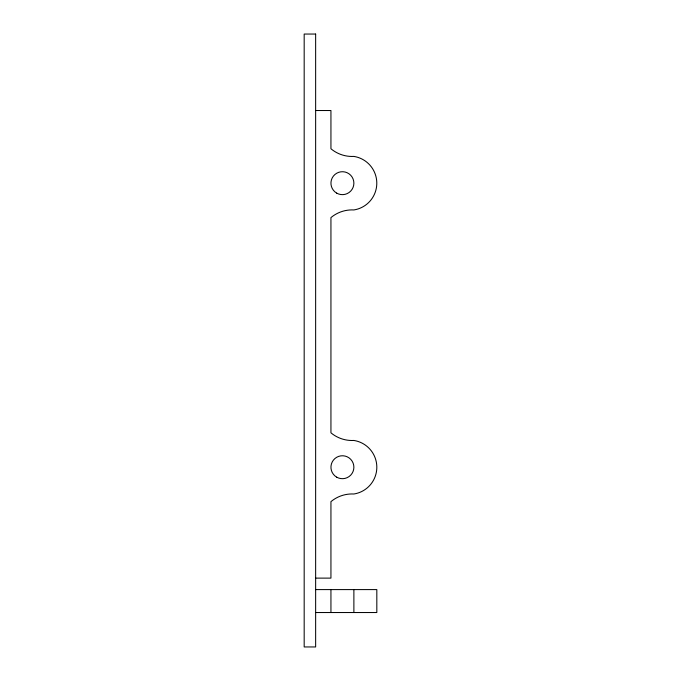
<?xml version="1.0" encoding="UTF-8"?>
<svg xmlns="http://www.w3.org/2000/svg" width="681" height="681" viewBox="0 0 681 681"><rect width="100%" height="100%" fill="white"/><g stroke="black" fill="none" stroke-linecap="round" stroke-linejoin="round"><path stroke-width="1.02" d="M315.644 110.526L330.94 110.526L330.94 148.764A33.011 33.011 0 0 0 353.882 156.417A27.087 27.087 0 0 1 353.882 209.944A33.011 33.011 0 0 0 330.94 217.597L330.94 432.818A33.011 33.011 0 0 0 353.882 440.462A27.087 27.087 0 0 1 353.882 493.997A33.011 33.011 0 0 0 330.94 501.642L330.94 578.118L315.644 578.118M315.644 589.593L376.823 589.593L376.823 612.534L315.644 612.534M353.882 589.593L353.882 612.534M330.94 589.593L330.94 612.534M315.644 34.05L304.177 34.05L304.177 646.95L315.644 646.95L315.644 34.05M336.678 477.16A11.475 11.475 0 0 0 353.882 467.226A11.475 11.475 0 0 0 336.678 457.291A11.475 11.475 0 0 0 336.678 477.16M336.678 193.115A11.475 11.475 0 0 0 353.882 183.18A11.475 11.475 0 0 0 336.678 173.246A11.475 11.475 0 0 0 336.678 193.115"/></g></svg>
